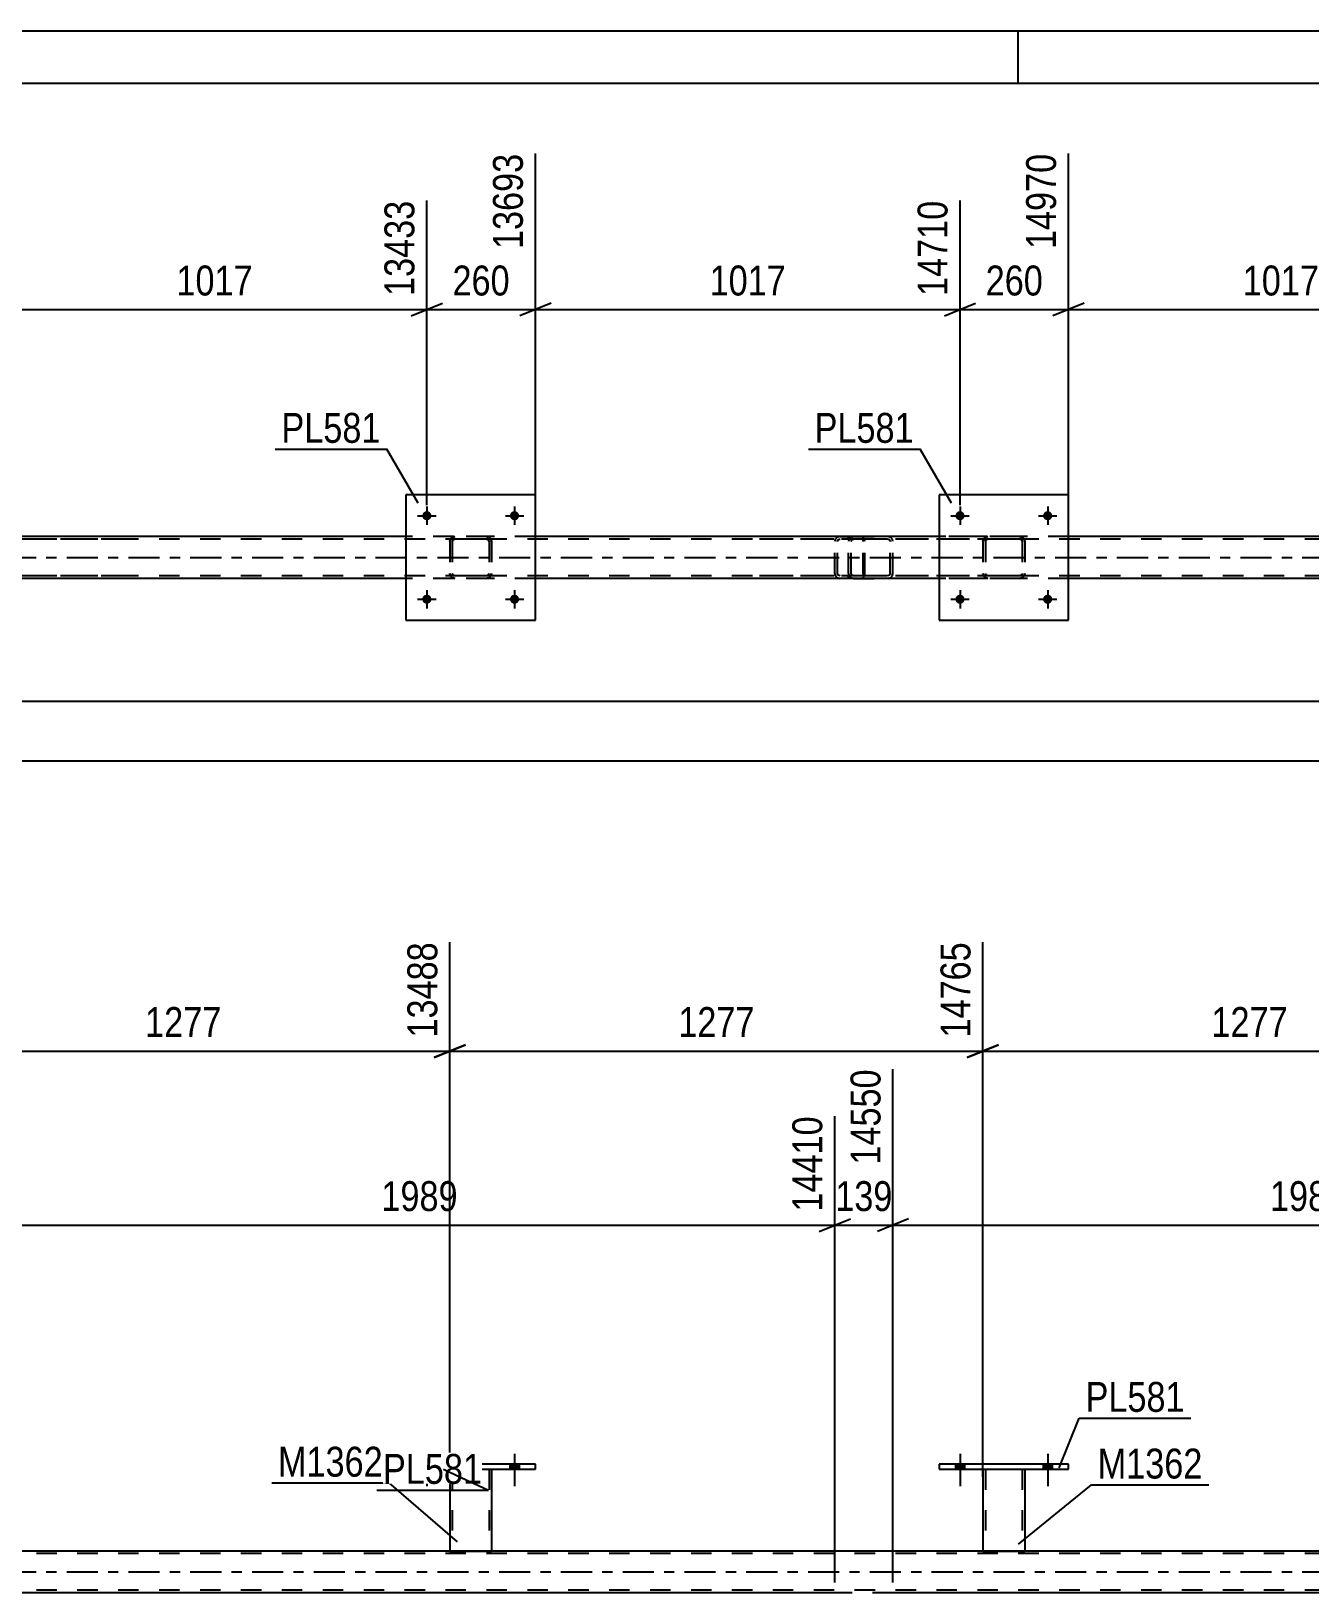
# Model space of a CAD drawing. Header units: millimetres. Extents: x 0 to 841, y 0 to 594.
# Drawn here: x 536.4 to 658.9, y 444.4 to 594 of the extents above; entities that cross this region are included whole.
import ezdxf

# ---------------------------------------------------------------- set-up
doc = ezdxf.new("R2010")
doc.units = ezdxf.units.MM
doc.linetypes.add('DXK_LINE_DOT2', pattern=[3.9198, 1.9599, -1.9599])
doc.linetypes.add('DXK_LINE_DOT3', pattern=[5.9187, 2.979, -0.9799, 0.9799, -0.9799])
doc.styles.add('Arial Narrow', font='ARIALN.TTF', dxfattribs={"height": 0.2})

# ---------------------------------------------------------------- blocks, each defined once
blk = doc.blocks.new('Unknown-272366397-1135')
at = {"color": 5, "linetype": 'Continuous'}
for p, q in [((841, 594), (0, 594)), ((631, 589), (631, 594)), ((836, 589), (5, 589))]:
    blk.add_line(p, q, dxfattribs=at)
blk = doc.blocks.new('Part-272366397-4423 - 4307')
at = {"color": 7, "linetype": 'DXK_LINE_DOT2'}
for p, q in [((758.41, 545.33), (95.95, 545.33)), ((584.75, 545.57), (572.35, 545.57)), ((635.83, 545.57), (623.43, 545.57)), ((758.41, 541.81), (95.95, 541.81)), ((584.75, 541.57), (572.35, 541.57)), ((635.83, 541.57), (623.43, 541.57))]:
    blk.add_line(p, q, dxfattribs=at)
at = {"color": 2, "linetype": 'Continuous'}
for p, q in [((572.35, 545.57), (533.67, 545.57)), ((623.43, 545.57), (584.75, 545.57)), ((674.51, 545.57), (635.83, 545.57)), ((572.35, 541.57), (533.67, 541.57)), ((623.43, 541.57), (584.75, 541.57)), ((674.51, 541.57), (635.83, 541.57))]:
    blk.add_line(p, q, dxfattribs=at)
at = {"color": 7, "linetype": 'DXK_LINE_DOT3'}
blk.add_line((95.95, 543.57), (758.41, 543.57), dxfattribs=at)
blk = doc.blocks.new('Part-272366397-4369 - 4307')
at = {"color": 7, "linetype": 'DXK_LINE_DOT2'}
for p, q in [((616.03, 545.57), (603.87, 545.57)), ((616.03, 545.33), (603.87, 545.33)), ((613.47, 545.26), (613.43, 545.09)), ((613.43, 542.05), (613.43, 545.09)), ((613.47, 545.27), (613.47, 545.26)), ((613.68, 545.09), (613.7, 545.18)), ((613.68, 542.05), (613.68, 545.09)), ((613.7, 545.18), (613.76, 545.26)), ((613.94, 545.57), (613.74, 545.53)), ((613.76, 545.26), (613.84, 545.31)), ((613.84, 545.31), (613.94, 545.33)), ((613.94, 545.57), (616.03, 545.57)), ((616.03, 545.33), (613.94, 545.33)), ((614.75, 545.33), (614.75, 545.57)), ((616.13, 545.53), (616.03, 545.57)), ((616.03, 545.33), (616.08, 545.31)), ((616.08, 545.31), (616.12, 545.26)), ((616.12, 545.26), (616.15, 545.18)), ((616.22, 545.43), (616.13, 545.53)), ((616.15, 545.18), (616.16, 545.09)), ((616.16, 542.05), (616.16, 545.09)), ((616.28, 545.27), (616.22, 545.43)), ((616.3, 545.09), (616.28, 545.27)), ((616.3, 542.05), (616.3, 545.09)), ((616.03, 541.81), (603.87, 541.81)), ((613.43, 542.05), (613.47, 541.87)), ((613.7, 541.96), (613.68, 542.05)), ((613.76, 541.88), (613.7, 541.96)), ((613.84, 541.83), (613.76, 541.88)), ((613.94, 541.81), (613.84, 541.83)), ((614.75, 541.57), (614.75, 541.81)), ((616.08, 541.83), (616.03, 541.81)), ((616.12, 541.88), (616.08, 541.83)), ((616.15, 541.96), (616.12, 541.88)), ((616.13, 541.61), (616.22, 541.71)), ((616.16, 542.05), (616.15, 541.96)), ((616.22, 541.71), (616.28, 541.87)), ((616.28, 541.87), (616.3, 542.05)), ((616.03, 541.57), (603.87, 541.57)), ((613.74, 541.61), (613.94, 541.57)), ((616.03, 541.57), (613.94, 541.57)), ((616.03, 541.57), (616.13, 541.61))]:
    blk.add_line(p, q, dxfattribs=at)
for centre, start, end in [((613.92, 545.08), 111.1941, 156.1506), ((613.92, 542.07), 203.8494, 248.8059)]:
    blk.add_arc(centre, 0.492, start, end, dxfattribs=at)
blk = doc.blocks.new('Part-272366397-4383 - 4307')
at = {"color": 7, "linetype": 'DXK_LINE_DOT2'}
for p, q in [((614.79, 545.26), (614.75, 545.09)), ((614.75, 542.05), (614.75, 545.09)), ((614.79, 545.27), (614.79, 545.26)), ((615.01, 545.09), (615.03, 545.18)), ((615.01, 542.05), (615.01, 545.09)), ((615.03, 545.18), (615.08, 545.26)), ((615.26, 545.57), (615.07, 545.53)), ((615.08, 545.26), (615.16, 545.31)), ((615.16, 545.31), (615.26, 545.33)), ((615.26, 545.57), (618.5, 545.57)), ((630.25, 545.57), (615.26, 545.57)), ((630.25, 545.33), (615.26, 545.33)), ((618.69, 545.53), (618.5, 545.57)), ((618.5, 545.33), (618.59, 545.31)), ((618.59, 545.31), (618.68, 545.26)), ((618.68, 545.26), (618.73, 545.18)), ((618.73, 545.18), (618.75, 545.09)), ((618.75, 542.05), (618.75, 545.09)), ((618.97, 545.26), (618.97, 545.27)), ((619.01, 545.09), (618.97, 545.26)), ((619.01, 542.05), (619.01, 545.09)), ((614.75, 542.05), (614.79, 541.87)), ((615.03, 541.96), (615.01, 542.05)), ((615.08, 541.88), (615.03, 541.96)), ((615.16, 541.83), (615.08, 541.88)), ((615.26, 541.81), (615.16, 541.83)), ((630.25, 541.81), (615.26, 541.81)), ((618.59, 541.83), (618.5, 541.81)), ((618.68, 541.88), (618.59, 541.83)), ((618.73, 541.96), (618.68, 541.88)), ((618.75, 542.05), (618.73, 541.96)), ((618.97, 541.87), (619.01, 542.05)), ((615.07, 541.61), (615.26, 541.57)), ((615.26, 541.57), (618.5, 541.57)), ((630.25, 541.57), (615.26, 541.57)), ((618.5, 541.57), (618.69, 541.61))]:
    blk.add_line(p, q, dxfattribs=at)
for centre, start, end in [((615.24, 545.07), 110.7583, 155.68), ((618.52, 545.07), 24.32, 69.2417), ((615.24, 542.07), 204.32, 249.2417), ((618.52, 542.07), 290.7583, 335.68)]:
    blk.add_arc(centre, 0.496, start, end, dxfattribs=at)
blk = doc.blocks.new('Part-272366397-7331 - 4307')
at = {"color": 2, "linetype": 'Continuous'}
for p, q in [((635.83, 549.57), (623.43, 549.57)), ((623.43, 549.57), (623.43, 537.57)), ((635.83, 537.57), (635.83, 549.57)), ((623.43, 537.57), (635.83, 537.57))]:
    blk.add_line(p, q, dxfattribs=at)
blk = doc.blocks.new('Part-272366397-4384 - 4307')
at = {"color": 7, "linetype": 'DXK_LINE_DOT2'}
for p, q in [((529.65, 545.26), (529.62, 545.09)), ((529.62, 542.05), (529.62, 545.09)), ((529.66, 545.27), (529.65, 545.26)), ((529.87, 545.09), (529.89, 545.18)), ((529.87, 542.05), (529.87, 545.09)), ((529.89, 545.18), (529.95, 545.26)), ((530.13, 545.57), (529.93, 545.53)), ((529.95, 545.26), (530.03, 545.31)), ((530.03, 545.31), (530.13, 545.33)), ((530.13, 545.57), (533.36, 545.57)), ((545.12, 545.57), (530.13, 545.57)), ((545.12, 545.33), (530.13, 545.33)), ((533.56, 545.53), (533.36, 545.57)), ((533.36, 545.33), (533.46, 545.31)), ((533.46, 545.31), (533.54, 545.26)), ((533.54, 545.26), (533.6, 545.18)), ((533.6, 545.18), (533.62, 545.09)), ((533.62, 542.05), (533.62, 545.09)), ((533.84, 545.26), (533.83, 545.27)), ((533.87, 545.09), (533.84, 545.26)), ((533.87, 542.05), (533.87, 545.09)), ((529.62, 542.05), (529.66, 541.87)), ((529.89, 541.96), (529.87, 542.05)), ((529.95, 541.88), (529.89, 541.96)), ((530.03, 541.83), (529.95, 541.88)), ((530.13, 541.81), (530.03, 541.83)), ((545.12, 541.81), (530.13, 541.81)), ((533.46, 541.83), (533.36, 541.81)), ((533.54, 541.88), (533.46, 541.83)), ((533.6, 541.96), (533.54, 541.88)), ((533.62, 542.05), (533.6, 541.96)), ((533.83, 541.87), (533.87, 542.05)), ((529.93, 541.61), (530.13, 541.57)), ((530.13, 541.57), (533.36, 541.57)), ((545.12, 541.57), (530.13, 541.57)), ((533.36, 541.57), (533.56, 541.61))]:
    blk.add_line(p, q, dxfattribs=at)
for centre, start, end in [((530.11, 545.07), 110.7583, 155.68), ((533.38, 545.07), 24.32, 69.2417), ((530.11, 542.07), 204.32, 249.2417), ((533.38, 542.07), 290.7583, 335.68)]:
    blk.add_arc(centre, 0.496, start, end, dxfattribs=at)
blk = doc.blocks.new('Part-272366397-7328 - 4307')
at = {"color": 7, "linetype": 'DXK_LINE_DOT2'}
for p, q in [((576.55, 545.09), (576.59, 545.27)), ((576.59, 545.27), (576.55, 545.09)), ((576.55, 545.09), (576.55, 542.05)), ((576.79, 545.09), (576.81, 545.18)), ((576.79, 545.09), (576.79, 542.05)), ((576.81, 545.18), (576.86, 545.26)), ((576.85, 545.53), (577.03, 545.57)), ((577.03, 545.57), (576.85, 545.53)), ((576.86, 545.26), (576.94, 545.31)), ((576.94, 545.31), (577.03, 545.33)), ((580.07, 545.57), (577.03, 545.57)), ((580.07, 545.33), (577.03, 545.33)), ((580.07, 545.57), (580.26, 545.53)), ((580.26, 545.53), (580.07, 545.57)), ((580.07, 545.33), (580.16, 545.31)), ((580.16, 545.31), (580.24, 545.26)), ((580.24, 545.26), (580.29, 545.18)), ((580.29, 545.18), (580.31, 545.09)), ((580.31, 545.09), (580.31, 542.05)), ((580.52, 545.27), (580.55, 545.09)), ((580.55, 545.09), (580.52, 545.27)), ((580.55, 545.09), (580.55, 542.05)), ((576.59, 541.87), (576.55, 542.05)), ((576.55, 542.05), (576.59, 541.87)), ((576.81, 541.96), (576.79, 542.05)), ((576.86, 541.88), (576.81, 541.96)), ((576.94, 541.83), (576.86, 541.88)), ((577.03, 541.81), (576.94, 541.83)), ((580.07, 541.81), (577.03, 541.81)), ((580.16, 541.83), (580.07, 541.81)), ((580.24, 541.88), (580.16, 541.83)), ((580.29, 541.96), (580.24, 541.88)), ((580.31, 542.05), (580.29, 541.96)), ((580.55, 542.05), (580.52, 541.87)), ((580.52, 541.87), (580.55, 542.05)), ((577.03, 541.57), (576.85, 541.61)), ((576.85, 541.61), (577.03, 541.57)), ((580.07, 541.57), (577.03, 541.57)), ((580.26, 541.61), (580.07, 541.57)), ((580.07, 541.57), (580.26, 541.61))]:
    blk.add_line(p, q, dxfattribs=at)
at = {"color": 7, "linetype": 'DXK_LINE_DOT3'}
blk.add_line((578.55, 543.57), (578.55, 543.57), dxfattribs=at)
at = {"color": 7, "linetype": 'DXK_LINE_DOT2'}
for centre, start, end in [((577.03, 545.09), 112.5, 157.5), ((577.03, 545.09), 112.5, 157.5), ((580.07, 545.09), 22.5, 67.5), ((580.07, 545.09), 22.5, 67.5), ((577.03, 542.05), 202.5, 247.5), ((577.03, 542.05), 202.5, 247.5), ((580.07, 542.05), 292.5, 337.5), ((580.07, 542.05), 292.5, 337.5)]:
    blk.add_arc(centre, 0.48, start, end, dxfattribs=at)
blk = doc.blocks.new('Part-272366397-7329 - 4307')
at = {"color": 2, "linetype": 'Continuous'}
for p, q in [((584.75, 549.57), (572.35, 549.57)), ((572.35, 549.57), (572.35, 537.57)), ((584.75, 537.57), (584.75, 549.57)), ((572.35, 537.57), (584.75, 537.57))]:
    blk.add_line(p, q, dxfattribs=at)
blk = doc.blocks.new('Part-272366397-7330 - 4307')
at = {"color": 7, "linetype": 'DXK_LINE_DOT2'}
for p, q in [((627.63, 545.09), (627.67, 545.27)), ((627.67, 545.27), (627.63, 545.09)), ((627.63, 545.09), (627.63, 542.05)), ((627.87, 545.09), (627.89, 545.18)), ((627.87, 545.09), (627.87, 542.05)), ((627.89, 545.18), (627.94, 545.26)), ((627.93, 545.53), (628.11, 545.57)), ((628.11, 545.57), (627.93, 545.53)), ((627.94, 545.26), (628.02, 545.31)), ((628.02, 545.31), (628.11, 545.33)), ((631.15, 545.57), (628.11, 545.57)), ((631.15, 545.33), (628.11, 545.33)), ((631.15, 545.57), (631.34, 545.53)), ((631.34, 545.53), (631.15, 545.57)), ((631.15, 545.33), (631.24, 545.31)), ((631.24, 545.31), (631.32, 545.26)), ((631.32, 545.26), (631.37, 545.18)), ((631.37, 545.18), (631.39, 545.09)), ((631.39, 545.09), (631.39, 542.05)), ((631.6, 545.27), (631.63, 545.09)), ((631.63, 545.09), (631.6, 545.27)), ((631.63, 545.09), (631.63, 542.05)), ((627.67, 541.87), (627.63, 542.05)), ((627.63, 542.05), (627.67, 541.87)), ((627.89, 541.96), (627.87, 542.05)), ((627.94, 541.88), (627.89, 541.96)), ((628.02, 541.83), (627.94, 541.88)), ((628.11, 541.81), (628.02, 541.83)), ((631.15, 541.81), (628.11, 541.81)), ((631.24, 541.83), (631.15, 541.81)), ((631.32, 541.88), (631.24, 541.83)), ((631.37, 541.96), (631.32, 541.88)), ((631.39, 542.05), (631.37, 541.96)), ((631.63, 542.05), (631.6, 541.87)), ((631.6, 541.87), (631.63, 542.05)), ((628.11, 541.57), (627.93, 541.61)), ((627.93, 541.61), (628.11, 541.57)), ((631.15, 541.57), (628.11, 541.57)), ((631.34, 541.61), (631.15, 541.57)), ((631.15, 541.57), (631.34, 541.61))]:
    blk.add_line(p, q, dxfattribs=at)
at = {"color": 7, "linetype": 'DXK_LINE_DOT3'}
blk.add_line((629.63, 543.57), (629.63, 543.57), dxfattribs=at)
at = {"color": 7, "linetype": 'DXK_LINE_DOT2'}
for centre, start, end in [((628.11, 545.09), 112.5, 157.5), ((628.11, 545.09), 112.5, 157.5), ((631.15, 545.09), 22.5, 67.5), ((631.15, 545.09), 22.5, 67.5), ((628.11, 542.05), 202.5, 247.5), ((628.11, 542.05), 202.5, 247.5), ((631.15, 542.05), 292.5, 337.5), ((631.15, 542.05), 292.5, 337.5)]:
    blk.add_arc(centre, 0.48, start, end, dxfattribs=at)
blk = doc.blocks.new('Bolt-272366397-7358 - 4307')
at = {"linetype": 'Continuous'}
for points in [[(574.79, 539.57, -1), (573.91, 539.57, -1)], [(583.19, 539.57, -1), (582.31, 539.57, -1)]]:
    blk.add_hatch(color=1, dxfattribs=at).paths.add_polyline_path(points)
at = {"color": 1, "linetype": 'Continuous'}
for p, q in [((574.35, 540.45), (574.35, 538.69)), ((582.75, 540.45), (582.75, 538.69)), ((573.47, 539.57), (575.23, 539.57)), ((581.87, 539.57), (583.63, 539.57))]:
    blk.add_line(p, q, dxfattribs=at)
blk = doc.blocks.new('Bolt-272366397-7359 - 4307')
at = {"linetype": 'Continuous'}
for points in [[(574.79, 547.57, -1), (573.91, 547.57, -1)], [(583.19, 547.57, -1), (582.31, 547.57, -1)]]:
    blk.add_hatch(color=1, dxfattribs=at).paths.add_polyline_path(points)
at = {"color": 1, "linetype": 'Continuous'}
for p, q in [((574.35, 548.45), (574.35, 546.69)), ((582.75, 548.45), (582.75, 546.69)), ((573.47, 547.57), (575.23, 547.57)), ((581.87, 547.57), (583.63, 547.57))]:
    blk.add_line(p, q, dxfattribs=at)
blk = doc.blocks.new('Bolt-272366397-7360 - 4307')
at = {"linetype": 'Continuous'}
for points in [[(625.87, 539.57, -1), (624.99, 539.57, -1)], [(634.27, 539.57, -1), (633.39, 539.57, -1)]]:
    blk.add_hatch(color=1, dxfattribs=at).paths.add_polyline_path(points)
at = {"color": 1, "linetype": 'Continuous'}
for p, q in [((625.43, 540.45), (625.43, 538.69)), ((633.83, 540.45), (633.83, 538.69)), ((624.55, 539.57), (626.31, 539.57)), ((632.95, 539.57), (634.71, 539.57))]:
    blk.add_line(p, q, dxfattribs=at)
blk = doc.blocks.new('Bolt-272366397-7361 - 4307')
at = {"linetype": 'Continuous'}
for points in [[(625.87, 547.57, -1), (624.99, 547.57, -1)], [(634.27, 547.57, -1), (633.39, 547.57, -1)]]:
    blk.add_hatch(color=1, dxfattribs=at).paths.add_polyline_path(points)
at = {"color": 1, "linetype": 'Continuous'}
for p, q in [((625.43, 548.45), (625.43, 546.69)), ((633.83, 548.45), (633.83, 546.69)), ((624.55, 547.57), (626.31, 547.57)), ((632.95, 547.57), (634.71, 547.57))]:
    blk.add_line(p, q, dxfattribs=at)
blk = doc.blocks.new('Part-272366397-2989 - 2830')
at = {"color": 2, "linetype": 'Continuous'}
for p, q in [((751.77, 448.36), (95.95, 448.36)), ((613.43, 444.36), (533.87, 444.36)), ((698.57, 444.36), (619.01, 444.36))]:
    blk.add_line(p, q, dxfattribs=at)
at = {"color": 7, "linetype": 'DXK_LINE_DOT2'}
for p, q in [((758.41, 448.12), (95.95, 448.12)), ((758.41, 444.6), (95.95, 444.6)), ((619.01, 444.36), (613.43, 444.36))]:
    blk.add_line(p, q, dxfattribs=at)
at = {"color": 7, "linetype": 'DXK_LINE_DOT3'}
blk.add_line((95.95, 446.36), (758.41, 446.36), dxfattribs=at)
blk = doc.blocks.new('Part-272366397-6224 - 2830')
at = {"color": 2, "linetype": 'Continuous'}
for p, q in [((576.55, 456.2), (576.55, 448.36)), ((580.55, 456.2), (580.55, 448.36)), ((576.55, 448.36), (580.55, 448.36))]:
    blk.add_line(p, q, dxfattribs=at)
at = {"color": 7, "linetype": 'DXK_LINE_DOT2'}
for p, q in [((576.55, 456.2), (580.55, 456.2)), ((576.55, 456.2), (576.55, 456.2)), ((576.55, 456.2), (576.55, 456.2)), ((576.79, 456.2), (576.79, 448.36)), ((580.31, 456.2), (580.31, 448.36)), ((580.55, 456.2), (580.55, 456.2)), ((580.55, 456.2), (580.55, 456.2)), ((580.29, 448.36), (580.26, 448.36)), ((580.26, 448.36), (580.29, 448.36)), ((580.31, 448.36), (580.29, 448.36)), ((580.29, 448.36), (580.31, 448.36))]:
    blk.add_line(p, q, dxfattribs=at)
blk = doc.blocks.new('Part-272366397-6225 - 2830')
at = {"color": 2, "linetype": 'Continuous'}
for p, q in [((572.35, 456.68), (572.35, 456.2)), ((584.75, 456.68), (572.35, 456.68)), ((584.75, 456.2), (584.75, 456.68)), ((572.35, 456.2), (584.75, 456.2))]:
    blk.add_line(p, q, dxfattribs=at)
blk = doc.blocks.new('Part-272366397-6226 - 2830')
at = {"color": 2, "linetype": 'Continuous'}
for p, q in [((627.63, 456.2), (627.63, 448.36)), ((631.63, 456.2), (631.63, 448.36)), ((627.63, 448.36), (631.63, 448.36))]:
    blk.add_line(p, q, dxfattribs=at)
at = {"color": 7, "linetype": 'DXK_LINE_DOT2'}
for p, q in [((627.63, 456.2), (631.63, 456.2)), ((627.63, 456.2), (627.63, 456.2)), ((627.63, 456.2), (627.63, 456.2)), ((627.87, 456.2), (627.87, 448.36)), ((631.39, 456.2), (631.39, 448.36)), ((631.63, 456.2), (631.63, 456.2)), ((631.63, 456.2), (631.63, 456.2)), ((631.37, 448.36), (631.34, 448.36)), ((631.34, 448.36), (631.37, 448.36)), ((631.39, 448.36), (631.37, 448.36)), ((631.37, 448.36), (631.39, 448.36))]:
    blk.add_line(p, q, dxfattribs=at)
blk = doc.blocks.new('Part-272366397-6227 - 2830')
at = {"color": 2, "linetype": 'Continuous'}
for p, q in [((623.43, 456.68), (623.43, 456.2)), ((635.83, 456.68), (623.43, 456.68)), ((635.83, 456.2), (635.83, 456.68)), ((623.43, 456.2), (635.83, 456.2))]:
    blk.add_line(p, q, dxfattribs=at)
blk = doc.blocks.new('Bolt-272366397-6254 - 2830')
at = {"linetype": 'Continuous'}
for points in [[(573.91, 456.2), (574.79, 456.2), (574.79, 456.68), (573.91, 456.68)], [(582.31, 456.2), (583.19, 456.2), (583.19, 456.68), (582.31, 456.68)]]:
    blk.add_hatch(color=1, dxfattribs=at).paths.add_polyline_path(points)
at = {"color": 1, "linetype": 'Continuous'}
for p, q in [((573.91, 456.68), (573.91, 456.2)), ((574.35, 457.68), (574.35, 454.56)), ((574.79, 456.68), (574.79, 456.2)), ((582.31, 456.68), (582.31, 456.2)), ((582.75, 457.68), (582.75, 454.56)), ((583.19, 456.68), (583.19, 456.2))]:
    blk.add_line(p, q, dxfattribs=at)
blk = doc.blocks.new('Bolt-272366397-6255 - 2830')
at = {"linetype": 'Continuous'}
for points in [[(573.91, 456.2), (574.79, 456.2), (574.79, 456.68), (573.91, 456.68)], [(582.31, 456.2), (583.19, 456.2), (583.19, 456.68), (582.31, 456.68)]]:
    blk.add_hatch(color=1, dxfattribs=at).paths.add_polyline_path(points)
at = {"color": 1, "linetype": 'Continuous'}
for p, q in [((573.91, 456.68), (573.91, 456.2)), ((574.35, 457.68), (574.35, 454.56)), ((574.79, 456.68), (574.79, 456.2)), ((582.31, 456.68), (582.31, 456.2)), ((582.75, 457.68), (582.75, 454.56)), ((583.19, 456.68), (583.19, 456.2))]:
    blk.add_line(p, q, dxfattribs=at)
blk = doc.blocks.new('Bolt-272366397-6256 - 2830')
at = {"linetype": 'Continuous'}
for points in [[(624.99, 456.2), (625.87, 456.2), (625.87, 456.68), (624.99, 456.68)], [(633.39, 456.2), (634.27, 456.2), (634.27, 456.68), (633.39, 456.68)]]:
    blk.add_hatch(color=1, dxfattribs=at).paths.add_polyline_path(points)
at = {"color": 1, "linetype": 'Continuous'}
for p, q in [((624.99, 456.68), (624.99, 456.2)), ((625.43, 457.68), (625.43, 454.56)), ((625.87, 456.68), (625.87, 456.2)), ((633.39, 456.68), (633.39, 456.2)), ((633.83, 457.68), (633.83, 454.56)), ((634.27, 456.68), (634.27, 456.2))]:
    blk.add_line(p, q, dxfattribs=at)
blk = doc.blocks.new('Bolt-272366397-6257 - 2830')
at = {"linetype": 'Continuous'}
for points in [[(624.99, 456.2), (625.87, 456.2), (625.87, 456.68), (624.99, 456.68)], [(633.39, 456.2), (634.27, 456.2), (634.27, 456.68), (633.39, 456.68)]]:
    blk.add_hatch(color=1, dxfattribs=at).paths.add_polyline_path(points)
at = {"color": 1, "linetype": 'Continuous'}
for p, q in [((624.99, 456.68), (624.99, 456.2)), ((625.43, 457.68), (625.43, 454.56)), ((625.87, 456.68), (625.87, 456.2)), ((633.39, 456.68), (633.39, 456.2)), ((633.83, 457.68), (633.83, 454.56)), ((634.27, 456.68), (634.27, 456.2))]:
    blk.add_line(p, q, dxfattribs=at)
blk = doc.blocks.new('StraightDimension-272366397-13886 - 4307')
at = {"color": 7, "linetype": 'Continuous'}
for p, q in [((635.83, 548.57), (635.83, 582.27)), ((676.51, 548.57), (676.51, 577.77)), ((637.33, 567.93), (634.33, 566.73)), ((635.83, 567.33), (676.51, 567.33)), ((675.01, 566.73), (678.01, 567.93))]:
    blk.add_line(p, q, dxfattribs=at)
at = {"color": 0}
blk.add_wipeout([(660.43, 568.08), (660.43, 572.28), (651.92, 572.28), (651.92, 568.08)], dxfattribs=at)
at = {"color": 3, "style": 'Arial Narrow'}
blk.add_text('1017', height=2.863, dxfattribs=at).set_placement((652.52, 568.68))
at = {"color": 0, "linetype": 'Continuous'}
blk.add_wipeout([(675.91, 578.37), (671.71, 578.37), (671.71, 568.03), (675.91, 568.03)], dxfattribs=at)
at = {"color": 3, "linetype": 'Continuous', "style": 'Arial Narrow'}
blk.add_text('15987', height=2.863, rotation=90.0002, dxfattribs=at).set_placement((675.31, 568.63))
blk = doc.blocks.new('StraightDimension-272366397-13890 - 4307')
at = {"color": 7, "linetype": 'Continuous'}
for p, q in [((533.67, 549.38), (533.67, 582.27)), ((574.35, 548.57), (574.35, 577.77)), ((535.17, 567.93), (532.17, 566.73)), ((533.67, 567.33), (574.35, 567.33)), ((572.85, 566.73), (575.85, 567.93))]:
    blk.add_line(p, q, dxfattribs=at)
at = {"color": 0}
blk.add_wipeout([(558.27, 568.08), (558.27, 572.28), (549.76, 572.28), (549.76, 568.08)], dxfattribs=at)
at = {"color": 3, "style": 'Arial Narrow'}
blk.add_text('1017', height=2.863, dxfattribs=at).set_placement((550.36, 568.68))
at = {"color": 0, "linetype": 'Continuous'}
blk.add_wipeout([(573.75, 578.37), (569.55, 578.37), (569.55, 568.03), (573.75, 568.03)], dxfattribs=at)
at = {"color": 3, "linetype": 'Continuous', "style": 'Arial Narrow'}
blk.add_text('13433', height=2.863, rotation=90.0002, dxfattribs=at).set_placement((573.15, 568.63))
blk = doc.blocks.new('StraightDimension-272366397-4458 - 4307')
at = {"color": 7, "linetype": 'Continuous'}
blk.add_line((58.83, 529.79), (758.41, 529.79), dxfattribs=at)
blk = doc.blocks.new('StraightDimension-272366397-9369 - 4307')
at = {"color": 7, "linetype": 'Continuous'}
blk.add_line((58.19, 524.07), (759.43, 524.07), dxfattribs=at)
blk = doc.blocks.new('StraightDimension-272366397-13887 - 4307')
at = {"color": 7, "linetype": 'Continuous'}
for p, q in [((635.83, 548.57), (635.83, 582.27)), ((625.43, 548.57), (625.43, 577.77)), ((623.93, 566.73), (626.93, 567.93)), ((625.43, 567.33), (635.83, 567.33)), ((637.33, 567.93), (634.33, 566.73))]:
    blk.add_line(p, q, dxfattribs=at)
at = {"color": 0}
blk.add_wipeout([(633.97, 568.08), (633.97, 572.28), (627.29, 572.28), (627.29, 568.08)], dxfattribs=at)
at = {"color": 3, "style": 'Arial Narrow'}
blk.add_text('260', height=2.863, dxfattribs=at).set_placement((627.89, 568.68))
at = {"color": 0, "linetype": 'Continuous'}
blk.add_wipeout([(635.23, 582.87), (631.03, 582.87), (631.03, 572.53), (635.23, 572.53)], dxfattribs=at)
at = {"color": 3, "linetype": 'Continuous', "style": 'Arial Narrow'}
blk.add_text('14970', height=2.863, rotation=90.0002, dxfattribs=at).set_placement((634.63, 573.13))
blk = doc.blocks.new('StraightDimension-272366397-13888 - 4307')
at = {"color": 7, "linetype": 'Continuous'}
for p, q in [((584.75, 548.57), (584.75, 582.27)), ((625.43, 548.57), (625.43, 577.77)), ((586.25, 567.93), (583.25, 566.73)), ((584.75, 567.33), (625.43, 567.33)), ((623.93, 566.73), (626.93, 567.93))]:
    blk.add_line(p, q, dxfattribs=at)
at = {"color": 0}
blk.add_wipeout([(609.35, 568.08), (609.35, 572.28), (600.84, 572.28), (600.84, 568.08)], dxfattribs=at)
at = {"color": 3, "style": 'Arial Narrow'}
blk.add_text('1017', height=2.863, dxfattribs=at).set_placement((601.44, 568.68))
at = {"color": 0, "linetype": 'Continuous'}
blk.add_wipeout([(624.83, 578.37), (620.63, 578.37), (620.63, 568.03), (624.83, 568.03)], dxfattribs=at)
at = {"color": 3, "linetype": 'Continuous', "style": 'Arial Narrow'}
blk.add_text('14710', height=2.863, rotation=90.0002, dxfattribs=at).set_placement((624.23, 568.63))
blk = doc.blocks.new('StraightDimension-272366397-13889 - 4307')
at = {"color": 7, "linetype": 'Continuous'}
for p, q in [((584.75, 548.57), (584.75, 582.27)), ((574.35, 548.57), (574.35, 577.77)), ((572.85, 566.73), (575.85, 567.93)), ((574.35, 567.33), (584.75, 567.33)), ((586.25, 567.93), (583.25, 566.73))]:
    blk.add_line(p, q, dxfattribs=at)
at = {"color": 0}
blk.add_wipeout([(582.89, 568.08), (582.89, 572.28), (576.21, 572.28), (576.21, 568.08)], dxfattribs=at)
at = {"color": 3, "style": 'Arial Narrow'}
blk.add_text('260', height=2.863, dxfattribs=at).set_placement((576.81, 568.68))
at = {"color": 0, "linetype": 'Continuous'}
blk.add_wipeout([(584.15, 582.87), (579.95, 582.87), (579.95, 572.53), (584.15, 572.53)], dxfattribs=at)
at = {"color": 3, "linetype": 'Continuous', "style": 'Arial Narrow'}
blk.add_text('13693', height=2.863, rotation=90.0002, dxfattribs=at).set_placement((583.55, 573.13))
blk = doc.blocks.new('StraightDimension-272366397-3614 - 2830')
at = {"color": 7, "linetype": 'Continuous'}
for p, q in [((619.01, 445.36), (619.01, 494.54)), ((613.43, 445.36), (613.43, 490.04)), ((611.93, 478.99), (614.93, 480.19)), ((613.43, 479.59), (619.01, 479.59)), ((620.51, 480.19), (617.51, 478.99))]:
    blk.add_line(p, q, dxfattribs=at)
at = {"color": 0}
blk.add_wipeout([(619.56, 480.34), (619.56, 484.54), (612.88, 484.54), (612.88, 480.34)], dxfattribs=at)
at = {"color": 3, "style": 'Arial Narrow'}
blk.add_text('139', height=2.863, dxfattribs=at).set_placement((613.48, 480.94))
at = {"color": 0, "linetype": 'Continuous'}
blk.add_wipeout([(618.41, 495.14), (614.21, 495.14), (614.21, 484.79), (618.41, 484.79)], dxfattribs=at)
at = {"color": 3, "linetype": 'Continuous', "style": 'Arial Narrow'}
blk.add_text('14550', height=2.863, rotation=90.0002, dxfattribs=at).set_placement((617.81, 485.39))
blk = doc.blocks.new('StraightDimension-272366397-16113 - 2830')
at = {"color": 7, "linetype": 'Continuous'}
for p, q in [((576.55, 455.48), (576.55, 506.71)), ((627.63, 455.48), (627.63, 506.71)), ((578.05, 496.87), (575.05, 495.67)), ((626.13, 495.67), (629.13, 496.87)), ((576.55, 496.27), (627.63, 496.27))]:
    blk.add_line(p, q, dxfattribs=at)
at = {"color": 0}
blk.add_wipeout([(606.35, 497.02), (606.35, 501.22), (597.84, 501.22), (597.84, 497.02)], dxfattribs=at)
at = {"color": 3, "style": 'Arial Narrow'}
blk.add_text('1277', height=2.863, dxfattribs=at).set_placement((598.44, 497.62))
at = {"color": 0, "linetype": 'Continuous'}
blk.add_wipeout([(627.03, 507.31), (622.83, 507.31), (622.83, 496.97), (627.03, 496.97)], dxfattribs=at)
at = {"color": 3, "linetype": 'Continuous', "style": 'Arial Narrow'}
blk.add_text('14765', height=2.863, rotation=90.0002, dxfattribs=at).set_placement((626.43, 497.57))
blk = doc.blocks.new('StraightDimension-272366397-16112 - 2830')
at = {"color": 7, "linetype": 'Continuous'}
for p, q in [((627.63, 455.48), (627.63, 506.71)), ((678.71, 455.48), (678.71, 506.71)), ((629.13, 496.87), (626.13, 495.67)), ((677.21, 495.67), (680.21, 496.87)), ((627.63, 496.27), (678.71, 496.27))]:
    blk.add_line(p, q, dxfattribs=at)
at = {"color": 0}
blk.add_wipeout([(657.43, 497.02), (657.43, 501.22), (648.92, 501.22), (648.92, 497.02)], dxfattribs=at)
at = {"color": 3, "style": 'Arial Narrow'}
blk.add_text('1277', height=2.863, dxfattribs=at).set_placement((649.52, 497.62))
at = {"color": 0, "linetype": 'Continuous'}
blk.add_wipeout([(678.11, 507.31), (673.91, 507.31), (673.91, 496.97), (678.11, 496.97)], dxfattribs=at)
at = {"color": 3, "linetype": 'Continuous', "style": 'Arial Narrow'}
blk.add_text('16042', height=2.863, rotation=90.0002, dxfattribs=at).set_placement((677.51, 497.57))
blk = doc.blocks.new('StraightDimension-272366397-3566 - 2830')
at = {"color": 7, "linetype": 'Continuous'}
for p, q in [((533.87, 445.36), (533.87, 494.54)), ((613.43, 445.36), (613.43, 490.04)), ((535.37, 480.19), (532.37, 478.99)), ((533.87, 479.59), (613.43, 479.59)), ((611.93, 478.99), (614.93, 480.19))]:
    blk.add_line(p, q, dxfattribs=at)
at = {"color": 0}
blk.add_wipeout([(577.91, 480.34), (577.91, 484.54), (569.4, 484.54), (569.4, 480.34)], dxfattribs=at)
at = {"color": 3, "style": 'Arial Narrow'}
blk.add_text('1989', height=2.863, dxfattribs=at).set_placement((570, 480.94))
at = {"color": 0, "linetype": 'Continuous'}
blk.add_wipeout([(612.83, 490.64), (608.63, 490.64), (608.63, 480.29), (612.83, 480.29)], dxfattribs=at)
at = {"color": 3, "linetype": 'Continuous', "style": 'Arial Narrow'}
blk.add_text('14410', height=2.863, rotation=90.0002, dxfattribs=at).set_placement((612.23, 480.89))
blk = doc.blocks.new('StraightDimension-272366397-3590 - 2830')
at = {"color": 7, "linetype": 'Continuous'}
for p, q in [((619.01, 445.36), (619.01, 494.54)), ((698.57, 445.36), (698.57, 490.04)), ((620.51, 480.19), (617.51, 478.99)), ((619.01, 479.59), (698.57, 479.59)), ((697.07, 478.99), (700.07, 480.19))]:
    blk.add_line(p, q, dxfattribs=at)
at = {"color": 0}
blk.add_wipeout([(663.04, 480.34), (663.04, 484.54), (654.53, 484.54), (654.53, 480.34)], dxfattribs=at)
at = {"color": 3, "style": 'Arial Narrow'}
blk.add_text('1989', height=2.863, dxfattribs=at).set_placement((655.13, 480.94))
at = {"color": 0, "linetype": 'Continuous'}
blk.add_wipeout([(697.97, 490.64), (693.77, 490.64), (693.77, 480.29), (697.97, 480.29)], dxfattribs=at)
at = {"color": 3, "linetype": 'Continuous', "style": 'Arial Narrow'}
blk.add_text('16539', height=2.863, rotation=90.0002, dxfattribs=at).set_placement((697.37, 480.89))
blk = doc.blocks.new('StraightDimension-272366397-16114 - 2830')
at = {"color": 7, "linetype": 'Continuous'}
for p, q in [((525.47, 455.48), (525.47, 506.71)), ((576.55, 455.48), (576.55, 506.71)), ((526.97, 496.87), (523.97, 495.67)), ((575.05, 495.67), (578.05, 496.87)), ((525.47, 496.27), (576.55, 496.27))]:
    blk.add_line(p, q, dxfattribs=at)
at = {"color": 0}
blk.add_wipeout([(555.27, 497.02), (555.27, 501.22), (546.76, 501.22), (546.76, 497.02)], dxfattribs=at)
at = {"color": 3, "style": 'Arial Narrow'}
blk.add_text('1277', height=2.863, dxfattribs=at).set_placement((547.36, 497.62))
at = {"color": 0, "linetype": 'Continuous'}
blk.add_wipeout([(575.95, 507.31), (571.75, 507.31), (571.75, 496.97), (575.95, 496.97)], dxfattribs=at)
at = {"color": 3, "linetype": 'Continuous', "style": 'Arial Narrow'}
blk.add_text('13488', height=2.863, rotation=90.0002, dxfattribs=at).set_placement((575.35, 497.57))
blk = doc.blocks.new('Mark-272366397-14306 - 4307')
at = {"color": 0}
blk.add_wipeout([(569.93, 554.56), (569.93, 557.56), (560.42, 557.56), (560.42, 554.56)], dxfattribs=at)
blk.add_wipeout([(569.93, 554.56), (569.93, 557.56), (560.42, 557.56), (560.42, 554.56)], dxfattribs=at)
at = {"color": 30, "linetype": 'Continuous'}
for p in [(559.82, 553.96), (573.53, 548.76)]:
    blk.add_line(p, (570.53, 553.96), dxfattribs=at)
at = {"color": 3, "style": 'Arial Narrow'}
blk.add_text('PL581', height=2.863, dxfattribs=at).set_placement((560.42, 554.56))
blk = doc.blocks.new('Mark-272366397-14309 - 4307')
at = {"color": 0}
blk.add_wipeout([(621.01, 554.56), (621.01, 557.56), (611.5, 557.56), (611.5, 554.56)], dxfattribs=at)
blk.add_wipeout([(621.01, 554.56), (621.01, 557.56), (611.5, 557.56), (611.5, 554.56)], dxfattribs=at)
at = {"color": 30, "linetype": 'Continuous'}
for p in [(610.9, 553.96), (624.61, 548.76)]:
    blk.add_line(p, (621.61, 553.96), dxfattribs=at)
at = {"color": 3, "style": 'Arial Narrow'}
blk.add_text('PL581', height=2.863, dxfattribs=at).set_placement((611.5, 554.56))
blk = doc.blocks.new('Mark-272366397-14730 - 2830')
at = {"color": 0}
blk.add_wipeout([(570.15, 455.49), (570.15, 458.49), (560.09, 458.49), (560.09, 455.49)], dxfattribs=at)
blk.add_wipeout([(570.15, 455.49), (570.15, 458.49), (560.09, 458.49), (560.09, 455.49)], dxfattribs=at)
at = {"color": 30, "linetype": 'Continuous'}
for p in [(559.49, 454.89), (577.29, 449.25)]:
    blk.add_line(p, (570.75, 454.89), dxfattribs=at)
at = {"color": 3, "style": 'Arial Narrow'}
blk.add_text('M1362', height=2.863, dxfattribs=at).set_placement((560.09, 455.49))
blk = doc.blocks.new('Mark-272366397-14733 - 2830')
at = {"color": 0}
blk.add_wipeout([(579.65, 454.8), (579.65, 457.8), (570.15, 457.8), (570.15, 454.8)], dxfattribs=at)
blk.add_wipeout([(579.65, 454.8), (579.65, 457.8), (570.15, 457.8), (570.15, 454.8)], dxfattribs=at)
at = {"color": 30, "linetype": 'Continuous'}
for p in [(575.93, 456.2), (569.55, 454.2)]:
    blk.add_line(p, (580.25, 454.2), dxfattribs=at)
at = {"color": 3, "style": 'Arial Narrow'}
blk.add_text('PL581', height=2.863, dxfattribs=at).set_placement((570.15, 454.8))
blk = doc.blocks.new('Mark-272366397-14736 - 2830')
at = {"color": 0}
blk.add_wipeout([(648.67, 455.31), (648.67, 458.31), (638.62, 458.31), (638.62, 455.31)], dxfattribs=at)
blk.add_wipeout([(648.67, 455.31), (648.67, 458.31), (638.62, 458.31), (638.62, 455.31)], dxfattribs=at)
at = {"color": 30, "linetype": 'Continuous'}
for p, q in [((631.03, 449.02), (638.02, 454.71)), ((638.02, 454.71), (649.27, 454.71))]:
    blk.add_line(p, q, dxfattribs=at)
at = {"color": 3, "style": 'Arial Narrow'}
blk.add_text('M1362', height=2.863, dxfattribs=at).set_placement((638.62, 455.31))
blk = doc.blocks.new('Mark-272366397-14739 - 2830')
at = {"color": 0}
blk.add_wipeout([(646.96, 461.7), (646.96, 464.7), (637.46, 464.7), (637.46, 461.7)], dxfattribs=at)
blk.add_wipeout([(646.96, 461.7), (646.96, 464.7), (637.46, 464.7), (637.46, 461.7)], dxfattribs=at)
at = {"color": 30, "linetype": 'Continuous'}
for p, q in [((634.94, 456.32), (636.86, 461.1)), ((636.86, 461.1), (647.56, 461.1))]:
    blk.add_line(p, q, dxfattribs=at)
at = {"color": 3, "style": 'Arial Narrow'}
blk.add_text('PL581', height=2.863, dxfattribs=at).set_placement((637.46, 461.7))

msp = doc.modelspace()

# ---------------------------------------------------------------- block references
for name in ['Unknown-272366397-1135', 'Part-272366397-7329 - 4307', 'Part-272366397-7331 - 4307', 'Bolt-272366397-7359 - 4307', 'Bolt-272366397-7361 - 4307', 'Part-272366397-4423 - 4307', 'Part-272366397-4384 - 4307', 'Part-272366397-7328 - 4307', 'Part-272366397-4369 - 4307', 'Part-272366397-4383 - 4307', 'Part-272366397-7330 - 4307', 'Bolt-272366397-7358 - 4307', 'Bolt-272366397-7360 - 4307', 'Part-272366397-6225 - 2830', 'Bolt-272366397-6254 - 2830', 'Bolt-272366397-6255 - 2830', 'Part-272366397-6227 - 2830', 'Bolt-272366397-6256 - 2830', 'Bolt-272366397-6257 - 2830', 'Part-272366397-6224 - 2830', 'Part-272366397-6226 - 2830', 'Part-272366397-2989 - 2830']:
    msp.add_blockref(name, (0, 0))

# ---------------------------------------------------------------- next in the draw order: block references
for name in ['StraightDimension-272366397-13890 - 4307', 'StraightDimension-272366397-13886 - 4307', 'StraightDimension-272366397-4458 - 4307', 'StraightDimension-272366397-3614 - 2830']:
    msp.add_blockref(name, (0, 0))

# ---------------------------------------------------------------- next in the draw order: block references
for name in ['StraightDimension-272366397-13887 - 4307', 'StraightDimension-272366397-9369 - 4307', 'StraightDimension-272366397-16113 - 2830']:
    msp.add_blockref(name, (0, 0))

# ---------------------------------------------------------------- next in the draw order: block references
for name in ['StraightDimension-272366397-13888 - 4307', 'StraightDimension-272366397-16112 - 2830', 'StraightDimension-272366397-3566 - 2830']:
    msp.add_blockref(name, (0, 0))

# ---------------------------------------------------------------- next in the draw order: block references
for name in ['StraightDimension-272366397-13889 - 4307', 'Mark-272366397-14309 - 4307', 'StraightDimension-272366397-16114 - 2830', 'StraightDimension-272366397-3590 - 2830']:
    msp.add_blockref(name, (0, 0))

# ---------------------------------------------------------------- next in the draw order: block references
for name in ['Mark-272366397-14306 - 4307', 'Mark-272366397-14730 - 2830', 'Mark-272366397-14736 - 2830']:
    msp.add_blockref(name, (0, 0))

# ---------------------------------------------------------------- next in the draw order: block references
for name in ['Mark-272366397-14739 - 2830', 'Mark-272366397-14733 - 2830']:
    msp.add_blockref(name, (0, 0))

doc.saveas('drawing.dxf')
